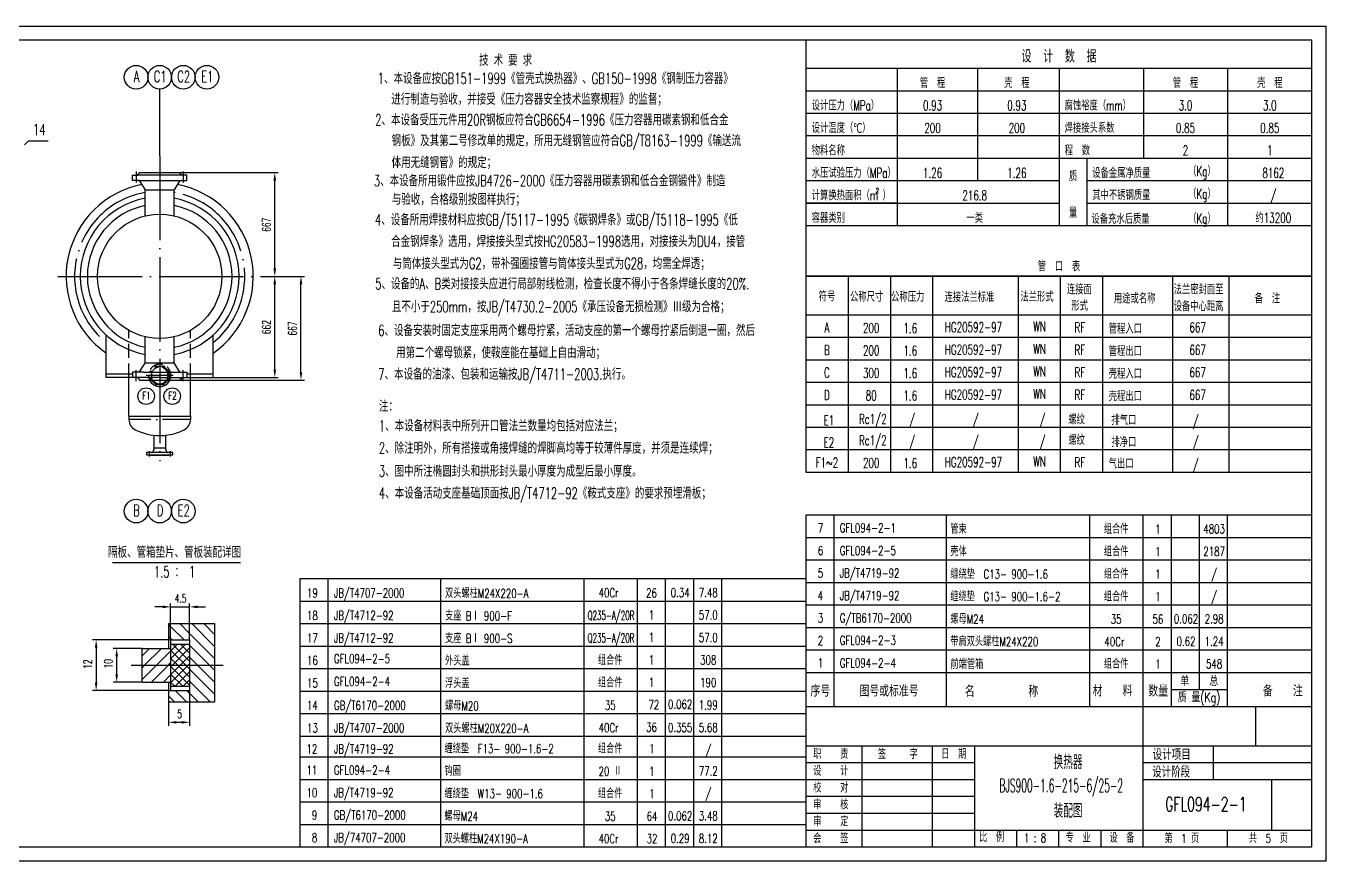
# Model space of a CAD drawing. Extents: x -242 to 1965, y 40 to 1388.
# Drawn here: x 565.8 to 1028.4, y 785.2 to 1082.2 of the extents above; entities that cross this region are included whole.
import ezdxf
from ezdxf.enums import TextEntityAlignment as Align

# ---------------------------------------------------------------- set-up
doc = ezdxf.new("R2010")
doc.units = 0
doc.header["$MEASUREMENT"] = 0
for name, pattern in [('DASHDOT-M', [36, 30, -3, 0, -3]), ('DASHDOT-S', [14, 10, -2, 0, -2]), ('HIDDEN-M', [7, 5, -2])]:
    doc.linetypes.add(name, pattern=pattern)
doc.layers.get('0').update_dxf_attribs({"linetype": 'CONTINUOUS'})
for name, color, linetype in [('1', 3, 'CONTINUOUS'), ('CC', 3, 'CONTINUOUS'), ('CDR_DWG1', 4, 'CONTINUOUS'), ('CDR_DWG2', 2, 'CONTINUOUS'), ('CDR_DWG3', 1, 'DASHDOT-M'), ('CDR_DWG5', 6, 'HIDDEN-M')]:
    doc.layers.add(name, color=color, linetype=linetype)
doc.styles.add('HZ', font='romans', dxfattribs={"width": 0.7, "bigfont": 'hz'})

# ---------------------------------------------------------------- blocks, each defined once
blk = doc.blocks.new('A$C01204C40')
at = {"layer": '1', "linetype": 'Continuous'}
blk.add_line((32.46, 0), (0, 0), dxfattribs=at)
at = {"layer": '1', "linetype": 'Continuous', "style": 'HZ', "width": 0.65}
for p in [(45, 9), (75, 9)]:
    blk.add_text('1.26', height=3.5, dxfattribs=at).set_placement(p, align=Align.CENTER)
for s, height, p in [('计算换热面积（m ）', 3.5, (2, 1)), ('2', 1.75, (24.77, 3.54))]:
    blk.add_text(s, height=height, dxfattribs=at).set_placement(p)

msp = doc.modelspace()

# ---------------------------------------------------------------- linework, layer by layer
for p, q in [((187.41, 1082.22), (1028.41, 1082.22)), ((187.41, 1082.22), (1028.41, 1082.22)), ((1028.41, 785.22), (1028.41, 1082.22)), ((904.39, 1067.22), (904.39, 1027.22)), ((613.41, 1036.08), (613.41, 1059.8)), ((843.41, 1059.22), (1023.41, 1059.22)), ((843.41, 1051.22), (1023.41, 1051.22)), ((565.34, 1039.95), (566.75, 1041.36)), ((566.75, 1041.36), (573.75, 1041.36)), ((613.41, 1041.31), (613.41, 1045.3)), ((843.41, 1043.22), (1023.41, 1043.22)), ((843.41, 1035.22), (1023.41, 1035.22)), ((943.41, 1011.22), (943.41, 1035.22)), ((620.49, 1030.06), (655.61, 1030.06)), ((654.36, 995.97), (654.36, 1027.26)), ((843.41, 1027.22), (933.41, 1027.22)), ((943.41, 1027.22), (1023.41, 1027.22)), ((843.41, 1019.22), (933.41, 1019.22)), ((943.41, 1019.22), (1023.41, 1019.22)), ((843.41, 1011.22), (933.41, 1011.22)), ((843.41, 1011.22), (1023.41, 1011.22)), ((843.41, 1011.22), (1023.41, 1011.22)), ((843.41, 1011.22), (1023.41, 1011.22)), ((933.41, 1011.22), (1023.41, 1011.22)), ((654.36, 960.01), (654.36, 990.37)), ((656.27, 993.17), (664.92, 993.17)), ((663.67, 959.09), (663.67, 990.37)), ((1023.41, 993.22), (843.41, 993.22)), ((1023.41, 979.41), (843.41, 979.41)), ((1023.41, 971.41), (843.41, 971.41)), ((1023.41, 963.41), (843.41, 963.41)), ((620.49, 956.29), (664.92, 956.29)), ((632.41, 957.21), (655.61, 957.21)), ((1023.41, 955.41), (843.41, 955.41)), ((1023.41, 947.41), (843.41, 947.41)), ((1023.41, 939.41), (843.41, 939.41)), ((1023.41, 923.41), (843.41, 923.41)), ((983.4, 846.22), (983.4, 908.31)), ((843.4, 900.31), (1023.4, 900.31)), ((843.4, 892.31), (1023.4, 892.31)), ((803.41, 790.22), (803.41, 885.67)), ((843.4, 884.31), (1023.4, 884.31)), ((614.51, 875.61), (611.71, 875.61)), ((617.31, 863.85), (617.31, 876.86)), ((617.31, 875.61), (624.06, 875.61)), ((624.06, 863.85), (624.06, 876.86)), ((626.86, 875.61), (629.66, 875.61)), ((663.41, 877.67), (843.41, 877.67)), ((843.4, 876.31), (1023.4, 876.31)), ((624.06, 866.17), (620.59, 869.64)), ((632.93, 861.54), (624.84, 869.64)), ((632.93, 865.79), (629.08, 869.64)), ((663.41, 869.67), (843.41, 869.67)), ((617.31, 868.68), (616.56, 869.43)), ((617.31, 864.44), (616.56, 865.19)), ((622.14, 863.85), (617.31, 868.68)), ((632.93, 857.3), (624.06, 866.17)), ((843.4, 868.31), (1023.4, 868.31)), ((616.56, 863.85), (589.54, 863.85)), ((590.79, 861.05), (590.79, 848.65)), ((607.13, 860.85), (596.86, 860.85)), ((607.13, 858.21), (609.78, 860.85)), ((608.02, 854.85), (614.02, 860.85)), ((617.9, 863.85), (617.31, 864.44)), ((622.59, 862.35), (617.31, 857.07)), ((619.76, 862.35), (617.31, 859.9)), ((624.06, 861), (617.92, 854.85)), ((624.06, 856.27), (617.98, 862.35)), ((624.06, 859.1), (620.81, 862.35)), ((624.06, 861.93), (623.64, 862.35)), ((631.14, 854.85), (624.06, 861.93)), ((663.41, 861.67), (843.41, 861.67)), ((598.11, 851.65), (598.11, 858.05)), ((612.26, 854.85), (617.31, 859.9)), ((622.65, 854.85), (617.31, 860.19)), ((619.83, 854.85), (617.31, 857.37)), ((624.06, 858.17), (620.75, 854.85)), ((626.9, 854.85), (624.06, 857.69)), ((843.4, 860.31), (1023.4, 860.31)), ((603.26, 854.85), (636.05, 854.85)), ((607.13, 849.72), (612.26, 854.85)), ((607.13, 853.96), (608.02, 854.85)), ((610.5, 848.85), (616.5, 854.85)), ((614.75, 848.85), (617.31, 851.42)), ((616.5, 854.85), (617.31, 855.66)), ((617.92, 854.85), (617.31, 854.25)), ((620.75, 854.85), (617.31, 851.42)), ((623.58, 854.85), (617.31, 848.59)), ((624.06, 847.79), (617.31, 854.54)), ((621.67, 847.35), (617.31, 851.71)), ((624.06, 852.51), (618.9, 847.35)), ((624.06, 850.62), (619.83, 854.85)), ((624.06, 853.44), (622.65, 854.85)), ((624.06, 855.34), (623.58, 854.85)), ((632.93, 844.57), (624.06, 853.44)), ((632.93, 848.82), (626.9, 854.85)), ((632.93, 853.06), (631.14, 854.85)), ((663.41, 853.67), (843.41, 853.67)), ((843.4, 852.22), (1023.4, 852.22)), ((843.4, 852.22), (1023.4, 852.22)), ((993.4, 846.22), (993.4, 852.22)), ((607.13, 848.85), (596.86, 848.85)), ((618.84, 847.35), (617.31, 848.88)), ((624.06, 849.68), (621.73, 847.35)), ((631.52, 841.75), (624.06, 849.2)), ((616.56, 845.85), (589.54, 845.85)), ((618.79, 841.75), (616.56, 843.97)), ((623.03, 841.75), (618.93, 845.85)), ((624.06, 844.96), (623.17, 845.85)), ((624.06, 845.85), (624.06, 833.29)), ((627.27, 841.75), (624.06, 844.96)), ((663.41, 845.67), (843.41, 845.67)), ((973.4, 846.22), (993.4, 846.22)), ((616.56, 841.75), (616.56, 833.29)), ((663.41, 837.67), (843.41, 837.67)), ((1003.4, 826.22), (1003.4, 840.22)), ((619.36, 834.54), (621.26, 834.54)), ((663.41, 790.22), (663.41, 829.69)), ((663.41, 829.67), (843.41, 829.67)), ((843.4, 826.22), (1023.4, 826.22)), ((863.4, 790.22), (863.4, 826.22)), ((888.4, 790.22), (888.4, 826.22)), ((903.4, 790.22), (903.4, 826.22)), ((988.4, 814.22), (988.4, 826.22)), ((663.4, 822.22), (843.4, 822.22)), ((663.41, 822.22), (843.41, 822.22)), ((843.4, 820.22), (903.4, 820.22)), ((963.4, 820.22), (1023.4, 820.22)), ((663.4, 814.22), (843.4, 814.22)), ((843.4, 814.22), (903.4, 814.22)), ((963.4, 814.22), (1023.4, 814.22)), ((1009.02, 814.22), (1009.02, 796.22)), ((663.4, 806.22), (843.4, 806.22)), ((843.4, 808.22), (903.4, 808.22)), ((843.4, 802.22), (903.4, 802.22)), ((663.4, 798.22), (843.4, 798.22)), ((843.4, 796.22), (1023.4, 796.22)), ((918.4, 790.22), (918.4, 796.22)), ((933.4, 790.22), (933.4, 796.22)), ((948.4, 790.22), (948.4, 796.22)), ((993.4, 790.22), (993.4, 796.22)), ((187.41, 785.22), (1028.41, 785.22))]:
    msp.add_line(p, q)
for points in [[(653.89, 1027.26), (654.83, 1027.26), (654.36, 1030.06)], [(653.89, 995.97), (654.83, 995.97), (654.36, 993.17)], [(653.89, 990.37), (654.83, 990.37), (654.36, 993.17)], [(663.21, 990.37), (664.14, 990.37), (663.67, 993.17)], [(653.89, 960.01), (654.83, 960.01), (654.36, 957.21)], [(663.21, 959.09), (664.14, 959.09), (663.67, 956.29)], [(614.51, 876.07), (614.51, 875.14), (617.31, 875.61)], [(626.86, 876.07), (626.86, 875.14), (624.06, 875.61)], [(590.32, 861.05), (591.26, 861.05), (590.79, 863.85)], [(597.64, 858.05), (598.57, 858.05), (598.11, 860.85)], [(597.64, 851.65), (598.57, 851.65), (598.11, 848.85)], [(590.32, 848.65), (591.26, 848.65), (590.79, 845.85)], [(619.36, 835.01), (619.36, 834.07), (616.56, 834.54)], [(621.26, 835.01), (621.26, 834.07), (624.06, 834.54)]]:
    msp.add_solid(points)
at = {"layer": 'CDR_DWG1'}
for p, q in [((1023.41, 1077.22), (212.41, 1077.22)), ((843.41, 923.41), (843.41, 1077.22)), ((1023.41, 790.22), (1023.41, 1077.22)), ((843.41, 1067.22), (1023.41, 1067.22)), ((875.87, 1067.22), (875.87, 1011.22)), ((933.41, 1067.22), (933.41, 1011.22)), ((963.41, 1067.22), (963.41, 1035.22)), ((993.41, 1067.22), (993.41, 1011.22)), ((603.76, 1027.21), (603.76, 1029.14)), ((603.76, 1029.14), (605.69, 1029.14)), ((606.13, 1027.21), (603.76, 1027.21)), ((605.53, 1029.14), (606.34, 1030.06)), ((623.07, 1029.14), (605.58, 1029.14)), ((605.99, 1027.21), (623.07, 1027.21)), ((606.13, 1027.21), (608.26, 1024)), ((606.34, 1030.06), (620.49, 1030.06)), ((620.55, 1027.21), (618.56, 1023.98)), ((621.29, 1029.14), (620.49, 1030.06)), ((623.07, 1027.21), (623.07, 1029.14)), ((608.26, 1014.68), (608.26, 1024.04)), ((608.36, 1023.98), (618.55, 1023.98)), ((618.55, 1014.69), (618.55, 1024.04)), ((649.76, 993.17), (655.61, 993.17)), ((843.41, 993.22), (1023.41, 993.22)), ((858.41, 993.22), (858.41, 923.41)), ((873.41, 993.22), (873.41, 923.41)), ((888.41, 993.22), (888.41, 923.41)), ((918.84, 993.22), (918.84, 923.41)), ((933.84, 993.22), (933.84, 923.41)), ((948.84, 993.22), (948.84, 923.41)), ((973.84, 993.22), (973.84, 923.41)), ((993.84, 993.22), (993.84, 923.41)), ((594.41, 957.21), (594.41, 972.27)), ((608.26, 962.37), (608.26, 971.66)), ((618.56, 962.37), (618.56, 971.66)), ((632.41, 957.21), (632.41, 972.27)), ((606.13, 959.14), (608.26, 962.35)), ((608.36, 962.37), (618.56, 962.37)), ((620.55, 959.14), (618.56, 962.37)), ((603.76, 958.41), (594.41, 958.41)), ((607.62, 959.14), (603.76, 959.14)), ((603.76, 959.14), (603.76, 957.21)), ((607.62, 959.14), (619.21, 959.14)), ((619.21, 959.14), (623.07, 959.14)), ((623.07, 959.14), (623.07, 957.21)), ((632.41, 958.41), (623.07, 958.41)), ((632.41, 957.21), (632.41, 958.41)), ((613.41, 957.21), (594.41, 957.21)), ((602.44, 943.45), (602.44, 957.21)), ((605.53, 957.21), (606.34, 956.29)), ((606.34, 956.29), (620.49, 956.29)), ((612.77, 956.29), (620.57, 956.29)), ((613.41, 957.21), (632.41, 957.21)), ((621.29, 957.21), (620.49, 956.29)), ((621.38, 957.21), (620.57, 956.29)), ((624.38, 943.45), (624.38, 957.21)), ((602.44, 943.45), (624.38, 943.45)), ((602.44, 943.45), (624.38, 943.45)), ((602.44, 943.45), (602.44, 942.29)), ((624.38, 943.45), (624.38, 942.29)), ((611.33, 936.63), (611.33, 932.23)), ((615.49, 936.63), (615.49, 932.23)), ((618.08, 930.5), (608.74, 930.5)), ((608.74, 930.5), (608.74, 929.71)), ((611.33, 931.76), (610.91, 930.68)), ((611.33, 932.23), (615.49, 932.23)), ((611.33, 932.23), (611.33, 931.76)), ((615.49, 932.23), (615.49, 931.76)), ((615.49, 931.76), (615.91, 930.68)), ((618.08, 929.71), (618.08, 930.5)), ((1023.41, 931.41), (843.41, 931.41)), ((608.74, 929.71), (618.08, 929.71)), ((610.19, 929.71), (610.19, 929.57)), ((610.19, 929.57), (616.63, 929.57)), ((616.63, 929.57), (616.63, 929.71)), ((843.4, 790.22), (843.4, 908.31)), ((843.4, 908.31), (1023.4, 908.31)), ((853.4, 840.22), (853.4, 908.31)), ((893.4, 840.22), (893.4, 908.31)), ((944.4, 840.22), (944.4, 908.31)), ((963.4, 840.22), (963.4, 908.31)), ((973.4, 840.22), (973.4, 908.31)), ((993.4, 840.22), (993.4, 908.31)), ((663.41, 885.67), (843.41, 885.67)), ((663.41, 829.67), (663.41, 885.67)), ((673.41, 790.22), (673.41, 885.67)), ((713.41, 790.22), (713.41, 885.67)), ((764.41, 790.22), (764.41, 885.67)), ((783.41, 790.22), (783.41, 885.67)), ((793.41, 790.22), (793.41, 885.67)), ((813.41, 790.22), (813.41, 885.67)), ((616.56, 869.64), (616.56, 860.85)), ((616.56, 869.64), (632.93, 869.64)), ((632.93, 869.64), (632.93, 841.75)), ((607.13, 848.85), (607.13, 860.85)), ((607.13, 860.85), (617.31, 860.85)), ((616.56, 863.85), (624.06, 863.85)), ((617.31, 863.85), (617.31, 845.85)), ((617.31, 862.35), (624.06, 862.35)), ((624.06, 863.85), (624.06, 845.85)), ((607.13, 848.85), (617.31, 848.85)), ((616.56, 848.85), (616.56, 841.75)), ((617.31, 847.35), (624.06, 847.35)), ((616.56, 845.85), (624.06, 845.85)), ((632.93, 841.75), (616.56, 841.75)), ((843.41, 840.22), (1023.41, 840.22)), ((843.41, 840.22), (1023.41, 840.22)), ((963.4, 790.22), (963.4, 840.22)), ((963.4, 790.22), (963.4, 840.22)), ((212.41, 790.22), (1023.41, 790.22))]:
    msp.add_line(p, q, dxfattribs=at)
for centre, radius in [((613.41, 993.17), 22.12), ((612.13, 954.82), 0.308), ((614.7, 954.82), 0.308)]:
    msp.add_circle(centre, radius, dxfattribs=at)
for centre, radius, start, end in [((613.41, 993.17), 33.28, 101.0374, 235.1806), ((613.41, 993.17), 33.28, 304.8194, 78.9386), ((613.41, 993.17), 28.25, 100.5143, 259.4964), ((613.41, 993.17), 25.74, 101.5556, 258.4562), ((613.41, 993.17), 28.25, 280.5036, 79.5116), ((613.41, 993.17), 25.74, 281.5438, 78.473), ((613.41, 957.92), 3.99, 204.1464, 335.8536), ((613.41, 957.92), 2.97, 213.3621, 326.6379), ((606.54, 942.29), 4.09, 180, 243.4349), ((620.28, 942.29), 4.09, 296.5651, 360), ((613.41, 955.51), 18.99, 242.7289, 270), ((613.41, 955.51), 18.99, 270, 276.2766), ((613.41, 955.51), 18.99, 276.2766, 297.2711), ((610.65, 930.78), 0.28, 270, 338.7495), ((616.17, 930.78), 0.28, 201.2505, 270)]:
    msp.add_arc(centre, radius, start, end, dxfattribs=at)
at = {"layer": 'CDR_DWG2'}
msp.add_line((596.66, 891.44), (642.14, 891.44), dxfattribs=at)
for centre, radius in [((605.02, 1064), 4.2), ((613.41, 1064), 4.2), ((621.8, 1064), 4.2), ((630.2, 1064), 4.2), ((608.59, 950.55), 2.94), ((617.87, 950.55), 2.94), ((605.02, 909.67), 4.2), ((613.41, 909.67), 4.2), ((621.8, 909.67), 4.2)]:
    msp.add_circle(centre, radius, dxfattribs=at)
at = {"layer": 'CDR_DWG3', "linetype": 'DASHDOT-M'}
for p, q in [((613.41, 1036.08), (613.41, 927.4)), ((605.04, 1030.43), (605.04, 1026.57)), ((621.78, 1030.43), (621.78, 1026.57)), ((577.12, 993.17), (656.27, 993.17)), ((605.04, 955.92), (605.04, 959.78)), ((621.78, 955.92), (621.78, 959.78))]:
    msp.add_line(p, q, dxfattribs=at)
at = {"layer": 'CDR_DWG3', "linetype": 'DASHDOT-S'}
for p, q in [((618.2, 957.92), (608.62, 957.92)), ((610.65, 959.06), (609.97, 959.35)), ((612.27, 960.68), (611.98, 961.37)), ((613.41, 961.44), (613.41, 953.46)), ((614.56, 960.68), (614.84, 961.37)), ((616.17, 959.06), (616.86, 959.35)), ((610.65, 956.77), (609.97, 956.49)), ((612.27, 955.16), (611.98, 954.47)), ((614.56, 955.16), (614.84, 954.47)), ((616.17, 956.77), (616.86, 956.49)), ((624.38, 942.29), (602.44, 942.29)), ((609.68, 930.97), (609.68, 929.1)), ((617.14, 930.97), (617.14, 929.1))]:
    msp.add_line(p, q, dxfattribs=at)
msp.add_circle((613.41, 957.92), 3.36, dxfattribs=at)
at = {"layer": 'CDR_DWG3', "linetype": 'DASHDOT-M'}
for start, end in [(99.8039, 231.1288), (308.8712, 80.2202)]:
    msp.add_arc((613.41, 993.17), 30.28, start, end, dxfattribs=at)
at = {"layer": 'CDR_DWG5', "linetype": 'HIDDEN-M'}
for p, q in [((602.44, 957.21), (602.44, 973.96)), ((624.38, 957.21), (624.38, 973.96))]:
    msp.add_line(p, q, dxfattribs=at)
for centre in [(610.31, 959.21), (612.13, 961.02), (614.7, 961.02), (616.52, 959.21), (610.31, 956.63), (616.52, 956.63)]:
    msp.add_circle(centre, 0.308, dxfattribs=at)
for radius, start, end in [(3.99, 335.8536, 204.1464), (2.97, 326.6379, 213.3621)]:
    msp.add_arc((613.41, 957.92), radius, start, end, dxfattribs=at)

# ---------------------------------------------------------------- block references
msp.add_blockref('A$C01204C40', (843.41, 1019.22))

# ---------------------------------------------------------------- texts
at = {"style": 'HZ'}
for s, height, width, p in [('设  计  数  据', 4.5, 0.68, (933.41, 1069.22)), ('管  程', 3.5, 0.65, (888.41, 1060.22)), ('壳  程', 3.5, 0.65, (918.41, 1060.22)), ('管  程', 3.5, 0.65, (978.41, 1060.22)), ('壳  程', 3.5, 0.65, (1008.41, 1060.22)), ('0.93', 3.5, 0.65, (888.41, 1052.22)), ('0.93', 3.5, 0.65, (918.41, 1052.22)), ('3.0', 3.5, 0.65, (978.41, 1052.22)), ('3.0', 3.5, 0.65, (1008.41, 1052.22)), ('200', 3.5, 0.65, (888.41, 1044.22)), ('200', 3.5, 0.65, (918.41, 1044.22)), ('0.85', 3.5, 0.65, (978.41, 1044.22)), ('0.85', 3.5, 0.65, (1008.41, 1044.22)), ('2', 3.5, 0.65, (978.41, 1036.22)), ('1', 3.5, 0.65, (1008.41, 1036.22)), ('8162', 3.5, 0.65, (1009.66, 1028.22)), ('216.8', 3.5, 0.65, (903.41, 1020.22)), ('/', 3.5, 0.65, (1009.66, 1020.22)), ('一类', 3.5, 0.65, (903.41, 1012.22)), ('约13200', 3.5, 0.65, (1009.66, 1012.22)), ('管  口  表', 3.5, 0.65, (933.41, 994.98)), ('A', 3.5, 0.65, (850.83, 973.2)), ('200', 3.5, 0.65, (866.57, 973.06)), ('1.6', 3.5, 0.65, (880.48, 972.97)), ('HG20592-97', 3.5, 0.65, (902.98, 973.33)), ('B', 3.5, 0.65, (850.83, 965.2)), ('200', 3.5, 0.65, (866.57, 965.06)), ('1.6', 3.5, 0.65, (880.48, 964.97)), ('HG20592-97', 3.5, 0.65, (902.98, 965.33)), ('C', 3.5, 0.65, (850.83, 957.2)), ('300', 3.5, 0.65, (866.57, 957.06)), ('1.6', 3.5, 0.65, (880.48, 956.97)), ('HG20592-97', 3.5, 0.65, (902.98, 957.33)), ('D', 3.5, 0.65, (850.83, 949.2)), ('80', 3.5, 0.65, (866.57, 949.06)), ('1.6', 3.5, 0.65, (880.48, 948.97)), ('HG20592-97', 3.5, 0.65, (902.98, 949.33)), ('F1~2', 3.5, 0.65, (850.83, 925.2)), ('200', 3.5, 0.65, (866.57, 925.06)), ('1.6', 3.5, 0.65, (880.48, 924.97)), ('HG20592-97', 3.5, 0.65, (902.98, 925.33)), ('组合件', 3.2, 0.7, (953.72, 901.65)), ('1', 3.2, 0.7, (968.6, 901.65)), ('4803', 3.2, 0.7, (988.6, 901.74)), ('组合件', 3.2, 0.7, (953.72, 893.65)), ('1', 3.2, 0.7, (968.6, 893.65)), ('2187', 3.2, 0.7, (988.6, 893.74)), ('组合件', 3.2, 0.7, (953.72, 885.65)), ('1', 3.2, 0.7, (968.6, 885.65)), ('/', 3.2, 0.7, (988.6, 885.74)), ('40Cr ', 3.2, 0.7, (773.91, 879.01)), ('26', 3.2, 0.7, (788.41, 878.95)), ('0.34', 3.2, 0.7, (798.6, 879.1)), ('7.48', 3.2, 0.7, (808.6, 879.1)), ('组合件', 3.2, 0.7, (953.72, 877.65)), ('1', 3.2, 0.7, (968.6, 877.65)), ('/', 3.2, 0.7, (988.6, 877.74)), ('1', 3.2, 0.7, (788.41, 871.16)), ('57.0', 3.2, 0.7, (808.6, 871.1)), ('35', 3.2, 0.7, (953.72, 869.65)), ('56', 3.2, 0.7, (968.6, 869.65)), ('0.062', 3.2, 0.7, (978.6, 869.74)), ('2.98', 3.2, 0.7, (988.6, 869.74)), ('1', 3.2, 0.7, (788.41, 863.16)), ('57.0', 3.2, 0.7, (808.6, 863.1)), ('40Cr ', 3.2, 0.7, (953.9, 861.65)), ('2', 3.2, 0.7, (968.6, 861.65)), ('0.62', 3.2, 0.7, (978.6, 861.74)), ('1.24', 3.2, 0.7, (988.6, 861.74)), ('组合件', 3.2, 0.7, (773.72, 855.01)), ('1', 3.2, 0.7, (788.41, 855.16)), ('308', 3.2, 0.7, (808.6, 855.1)), ('组合件', 3.2, 0.7, (953.72, 853.65)), ('1', 3.2, 0.7, (968.6, 853.65)), ('548', 3.2, 0.7, (988.6, 853.74)), ('组合件', 3.2, 0.7, (773.72, 847.01)), ('1', 3.2, 0.7, (788.41, 847.16)), ('190', 3.2, 0.7, (808.6, 847.1)), ('35', 3.2, 0.7, (773.72, 839.01)), ('72', 3.2, 0.7, (789.24, 839.22)), ('0.062', 3.2, 0.7, (798.6, 839.37)), ('1.99', 3.2, 0.7, (808.6, 839.1)), ('40Cr ', 3.2, 0.7, (773.91, 831.01)), ('36', 3.2, 0.7, (788.41, 831.22)), ('0.355', 3.2, 0.7, (798.6, 831.1)), ('5.68', 3.2, 0.7, (808.6, 831.1)), ('组合件', 3.2, 0.7, (773.72, 823.56)), ('1', 3.2, 0.7, (788.6, 823.56)), ('/', 3.2, 0.7, (808.6, 823.1)), ('20 Ⅱ', 3.2, 0.7, (773.72, 815.56)), ('1', 3.2, 0.7, (788.6, 815.56)), ('77.2', 3.2, 0.7, (808.6, 815.65)), ('组合件', 3.2, 0.7, (773.72, 807.56)), ('1', 3.2, 0.7, (788.6, 807.56)), ('/', 3.2, 0.7, (808.6, 807.65)), ('35', 3.2, 0.7, (773.72, 799.56)), ('64', 3.2, 0.7, (788.6, 799.56)), ('0.062', 3.2, 0.7, (798.6, 799.65)), ('3.48', 3.2, 0.7, (808.6, 799.65)), ('40Cr ', 3.2, 0.7, (773.9, 791.56)), ('32', 3.2, 0.7, (788.6, 791.56)), ('0.29', 3.2, 0.7, (798.6, 791.65)), ('8.12', 3.2, 0.7, (808.6, 791.65))]:
    msp.add_text(s, height=height, dxfattribs=dict(at, width=width)).set_placement(p, align=Align.CENTER)
for s, height, width, p in [('          技 术 要 求', 4, 0.65, (707.68, 1068.09)), ('1、本设备应按GB151-1999《管壳式换热器》、GB150-1998《钢制压力容器》', 4, 0.65, (691.02, 1061.6)), ('  进行制造与验收，并接受《压力容器安全技术监察规程》的监督；', 4, 0.65, (692.26, 1054.21)), ('设计压力（MPa）', 3.5, 0.65, (845.41, 1052.22)), ('腐蚀裕度（mm）', 3.5, 0.65, (935.41, 1052.22)), ('2、本设备受压元件用20R钢板应符合GB6654-1996《压力容器用碳素钢和低合金', 4, 0.65, (690.1, 1046.85)), ('设计温度（℃）', 3.5, 0.65, (845.41, 1044.22)), ('焊接接头系数', 3.5, 0.65, (935.41, 1044.22)), ('钢板》及其第二号修改单的规定，所用无缝钢管应符合GB/T8163-1999《输送流', 4, 0.65, (695.94, 1039.47)), ('物料名称', 3.5, 0.65, (845.41, 1036.22)), ('程  数', 3.5, 0.65, (935.41, 1036.22)), ('体用无缝钢管》的规定；', 4, 0.65, (695.94, 1031.67)), ('水压试验压力（MPa）', 3.5, 0.65, (845.41, 1028.22)), ('设备金属净质量', 3.5, 0.65, (945.22, 1028.2)), ('（Kg）', 3.5, 0.65, (979.35, 1028.81)), ('3、本设备所用锻件应按JB4726-2000《压力容器用碳素钢和低合金钢锻件》制造', 4, 0.65, (689.61, 1025.2)), ('与验收，合格级别按图样执行；', 4, 0.65, (696.03, 1018.58)), ('其中不锈钢质量', 3.5, 0.65, (945.22, 1020.34)), ('（Kg）', 3.5, 0.65, (979.35, 1020.8)), ('4、设备所用焊接材料应按GB/T5117-1995《碳钢焊条》或GB/T5118-1995《低', 4, 0.65, (690.02, 1011.32)), ('容器类别', 3.5, 0.65, (845.41, 1012.22)), ('设备充水后质量', 3.5, 0.65, (944.94, 1011.88)), ('（Kg）', 3.5, 0.65, (979.35, 1012.03)), ('合金钢焊条》选用，焊接接头型式按HG20583-1998选用，对接接头为DU4，接管', 4, 0.65, (695.75, 1003.63)), ('与筒体接头型式为G2，带补强圈接管与筒体接头型式为G28，均需全焊透；', 4, 0.65, (696.36, 995.76)), ('5、设备的A、B类对接接头应进行局部射线检测，检查长度不得小于各条焊缝长度的20%.', 4, 0.65, (690.1, 988.54)), ('连接面', 3.5, 0.65, (936.23, 986.78)), ('法兰密封面至', 3.5, 0.65, (974.2, 986.78)), ('符号', 3.5, 0.65, (847.89, 984.25)), ('公称尺寸', 3.5, 0.65, (859.04, 984.15)), ('公称压力', 3.5, 0.65, (873.65, 984.15)), ('连接法兰标准', 3.5, 0.65, (892.66, 984.05)), ('法兰形式', 3.5, 0.65, (919.66, 984.15)), ('用途或名称', 3.5, 0.65, (952.93, 983.56)), ('备  注', 3.5, 0.65, (1003.03, 983.56)), ('且不小于250mm，按JB/T4730.2-2005《承压设备无损检测》Ⅲ级为合格；', 4, 0.65, (696.01, 980.39)), (' 形式', 3.5, 0.65, (936.23, 980.96)), ('设备中心距离', 3.5, 0.65, (974.2, 980.79)), ('6、设备安装时固定支座采用两个螺母拧紧，活动支座的第一个螺母拧紧后倒退一圈，然后', 4, 0.65, (691.16, 971.95)), ('WN', 3.5, 0.65, (924.26, 973.56)), ('RF', 3.5, 0.65, (938.93, 973.26)), ('管程入口', 3.5, 0.65, (951.08, 972.8)), ('667', 3.5, 0.65, (979.82, 973.26)), ('  用第二个螺母锁紧，使鞍座能在基础上自由滑动；', 4, 0.65, (693.96, 964.05)), ('WN', 3.5, 0.65, (924.26, 965.56)), ('RF', 3.5, 0.65, (938.93, 965.26)), ('管程出口', 3.5, 0.65, (951.08, 964.8)), ('667', 3.5, 0.65, (979.82, 965.26)), ('7、本设备的油漆、包装和运输按JB/T4711-2003.执行。', 4, 0.65, (691.18, 956.4)), ('WN', 3.5, 0.65, (924.26, 957.56)), ('RF', 3.5, 0.65, (938.93, 957.26)), ('壳程入口', 3.5, 0.65, (951.08, 956.8)), ('667', 3.5, 0.65, (979.82, 957.26)), ('WN', 3.5, 0.65, (924.26, 949.56)), ('注：', 4, 0.65, (691.41, 944.99)), ('RF', 3.5, 0.65, (938.93, 949.26)), ('壳程出口', 3.5, 0.65, (951.08, 948.8)), ('667', 3.5, 0.65, (979.82, 949.26)), ('E1', 3.5, 0.65, (849.63, 940.19)), ('Rc1/2', 3.5, 0.65, (862.24, 940.66)), ('/', 3.5, 0.65, (880.08, 940.52)), ('/', 3.5, 0.65, (902.7, 940.52)), ('/', 3.5, 0.65, (926.46, 940.52)), ('螺纹', 3.5, 0.65, (936.71, 940.5)), ('排气口', 3.5, 0.65, (952.03, 940.32)), ('/', 3.5, 0.65, (980.94, 940.01)), ('1、本设备材料表中所列开口管法兰数量均包括对应法兰；', 4, 0.65, (691.4, 938.03)), ('2、除注明外，所有搭接或角接焊缝的焊脚高均等于较薄件厚度，并须是连续焊；', 4, 0.65, (691.4, 930.12)), ('E2', 3.5, 0.65, (849.63, 932.34)), ('Rc1/2', 3.5, 0.65, (862.24, 933.07)), ('/', 3.5, 0.65, (880.08, 932.67)), ('/', 3.5, 0.65, (902.7, 932.67)), ('/', 3.5, 0.65, (926.46, 932.67)), ('螺纹', 3.5, 0.65, (936.71, 933.2)), ('排净口', 3.5, 0.65, (952.03, 932.47)), ('/', 3.5, 0.65, (980.94, 932.46)), ('3、图中所注椭圆封头和拱形封头最小厚度为成型后最小厚度。', 4, 0.65, (691.4, 921.89)), ('WN', 3.5, 0.65, (924.26, 925.56)), ('RF', 3.5, 0.65, (938.93, 925.26)), ('气出口', 3.5, 0.65, (951.08, 924.8)), ('/', 3.5, 0.65, (980.94, 924.46)), ('4、本设备活动支座基础顶面按JB/T4712-92《鞍式支座》的要求预埋滑板；', 4, 0.65, (691.41, 914.08)), ('GFL094-2-1', 3.2, 0.7, (855.4, 902.12)), ('管束', 3.2, 0.7, (894.74, 901.65)), ('GFL094-2-5', 3.2, 0.7, (855.4, 894.03)), ('壳体', 3.2, 0.7, (894.74, 893.65)), ('JB/T4719-92', 3.2, 0.7, (855.4, 886.03)), ('缠绕垫  C13- 900-1.6', 3.2, 0.7, (894.74, 885.65)), ('4.5', 3, 0.65, (618.74, 877.11)), ('JB/T4707-2000', 3.2, 0.7, (675.41, 878.96)), ('双头螺柱M24X220-A', 3.2, 0.7, (714.95, 878.79)), ('JB/T4719-92', 3.2, 0.7, (855.4, 878.03)), ('缠绕垫  G13- 900-1.6-2', 3.2, 0.7, (894.74, 877.65)), ('JB/T4712-92', 3.2, 0.7, (675.41, 870.96)), ('支座 BⅠ 900-F', 3.2, 0.7, (714.95, 870.79)), ('G/TB6170-2000', 3.2, 0.7, (855.4, 870.03)), ('螺母M24', 3.2, 0.7, (894.74, 869.65)), ('JB/T4712-92', 3.2, 0.7, (675.41, 862.96)), ('支座 BⅠ 900-S', 3.2, 0.7, (714.95, 862.79)), ('GFL094-2-3', 3.2, 0.7, (855.4, 862.12)), ('带肩双头螺柱M24X220', 3.2, 0.7, (894.74, 861.65)), ('GFL094-2-5', 3.2, 0.7, (675.41, 855.57)), ('外头盖', 3.2, 0.7, (714.95, 854.79)), ('GFL094-2-4', 3.2, 0.7, (855.4, 854.03)), ('前端管箱', 3.2, 0.7, (894.79, 853.56)), ('单', 3.5, 0.7, (976.58, 847.47)), ('总', 3.5, 0.7, (986.85, 847.42)), ('GFL094-2-4', 3.2, 0.7, (675.41, 847.48)), ('浮头盖', 3.2, 0.7, (714.95, 846.79)), ('序号', 4, 0.8, (844.96, 843.7)), ('图号或标准号', 4, 0.7, (862.42, 843.72)), ('名        称', 4, 0.8, (899.89, 843.6)), ('材   料', 4, 0.8, (945.37, 843.77)), ('数量', 4, 0.8, (965.16, 843.72)), ('备   注', 4, 0.8, (1005.97, 843.72)), ('GB/T6170-2000', 3.2, 0.7, (675.41, 838.96)), ('螺母M20', 3.2, 0.7, (714.95, 838.79)), ('质 量(Kg)', 3.5, 0.7, (975.64, 841.69)), ('5', 3, 0.65, (619.66, 836.04)), ('JB/T4707-2000', 3.2, 0.7, (675.41, 830.96)), ('双头螺柱M20X220-A', 3.2, 0.7, (714.95, 830.79)), ('JB/T4719-92', 3.2, 0.7, (675.41, 823.51)), ('缠绕垫  F13- 900-1.6-2', 3.2, 0.7, (714.75, 823.56)), ('职    责', 3.2, 0.7, (845.96, 821.6)), ('签     字', 3.2, 0.7, (868.97, 821.55)), ('日  期', 3.2, 0.7, (891.52, 821.64)), ('设计项目', 4, 0.65, (966.75, 821.09)), ('GFL094-2-4', 3.2, 0.7, (675.4, 815.94)), ('钩圈', 3.2, 0.7, (714.74, 815.56)), ('设    计', 3.2, 0.7, (845.96, 815.6)), ('设计阶段', 4, 0.65, (966.54, 814.94)), ('JB/T4719-92', 3.2, 0.7, (675.4, 807.94)), ('缠绕垫  W13- 900-1.6', 3.2, 0.7, (714.74, 807.56)), ('校    对', 3.2, 0.7, (845.96, 809.6)), ('审    核', 3.2, 0.7, (845.96, 803.6)), ('GFL094-2-1', 5, 0.65, (971.18, 802.9)), ('GB/T6170-2000', 3.2, 0.7, (675.4, 799.94)), ('螺母M24', 3.2, 0.7, (714.74, 799.56)), ('审    定', 3.2, 0.7, (845.96, 797.6)), ('JB/74707-2000', 3.2, 0.7, (675.4, 791.94)), ('双头螺柱M24X190-A', 3.2, 0.7, (714.74, 791.56)), ('会    签', 3.2, 0.7, (845.96, 791.6)), ('比  例', 3.2, 0.7, (904.99, 792.03)), ('1 : 8', 3.2, 0.7, (920.95, 791.84)), ('专  业', 3.2, 0.7, (935.77, 791.82)), ('设  备', 3.2, 0.7, (951.34, 791.81)), ('第  1 页', 3.2, 0.7, (970.94, 791.62)), ('共  5  页', 3.2, 0.7, (1000.94, 791.62))]:
    msp.add_text(s, height=height, dxfattribs=dict(at, width=width)).set_placement(p)
for s, height, width, p in [('质', 3.5, 0.65, (938.41, 1029.01)), ('量', 3.5, 0.65, (938.41, 1016.01)), ('换热器', 5, 0.65, (936.64, 820.65)), ('BJS900-1.6-215-6/25-2', 4.75, 0.5, (934.17, 811.72)), ('装配图', 5, 0.65, (936.64, 803.32))]:
    msp.add_text(s, height=height, dxfattribs=dict(at, width=width)).set_placement(p, align=Align.MIDDLE)
at = {"style": 'HZ', "width": 0.65}
for s, p in [('667', (652.86, 1009.02)), ('662', (652.86, 972.59)), ('667', (662.17, 972.13)), ('12', (589.29, 853.55)), ('10', (596.61, 853.72))]:
    msp.add_text(s, height=3, rotation=90, dxfattribs=at).set_placement(p)
at = {"style": 'HZ', "width": 0.7}
for s, p in [('7', (849.49, 902.03)), ('6', (849.49, 894.03)), ('5', (849.49, 886.03)), ('19', (669.67, 878.96)), ('4', (849.49, 878.03)), ('18', (669.67, 870.96)), ('3', (849.49, 870.03)), ('17', (669.67, 862.96)), ('2', (849.49, 862.03)), ('16', (669.67, 854.96)), ('1', (849.49, 854.03)), ('15', (669.67, 846.96)), ('14', (669.67, 838.96)), ('13', (669.67, 830.96)), ('12', (669.5, 823.51)), ('11', (669.49, 815.94)), ('10', (669.49, 807.94)), ('9', (669.49, 799.94)), ('8', (669.49, 791.94))]:
    msp.add_text(s, height=3.2, dxfattribs=at).set_placement(p, align=Align.RIGHT)
at = {"layer": 'CC', "style": 'HZ', "width": 0.58}
for p in [(774, 870.95), (774, 862.95)]:
    msp.add_text('Q235-A/20R', height=3.2, dxfattribs=at).set_placement(p, align=Align.CENTER)
at = {"layer": 'CDR_DWG1', "style": 'HZ', "width": 0.65}
msp.add_text('14', height=4, dxfattribs=at).set_placement((570.58, 1043.35), align=Align.CENTER)
at = {"layer": 'CDR_DWG2', "style": 'HZ', "width": 0.65}
for s, height, p in [('A', 4, (605.18, 1062.25)), ('C1', 4, (613.57, 1062.25)), ('C2', 4, (621.96, 1062.25)), ('E1', 4, (630.36, 1062.25)), ('F1', 2.8, (608.7, 949.33)), ('F2', 2.8, (617.98, 949.33)), ('B', 4, (605.18, 907.92)), ('D', 4, (613.57, 907.92)), ('E2', 4, (621.96, 907.92))]:
    msp.add_text(s, height=height, dxfattribs=at).set_placement(p, align=Align.CENTER)
for s, p in [('隔板、管箱垫片、管板装配详图', (618.7, 895.27)), ('1.5 ： 1', (618.7, 888.1))]:
    msp.add_text(s, height=4, dxfattribs=at).set_placement(p, align=Align.MIDDLE)

doc.saveas('drawing.dxf')
